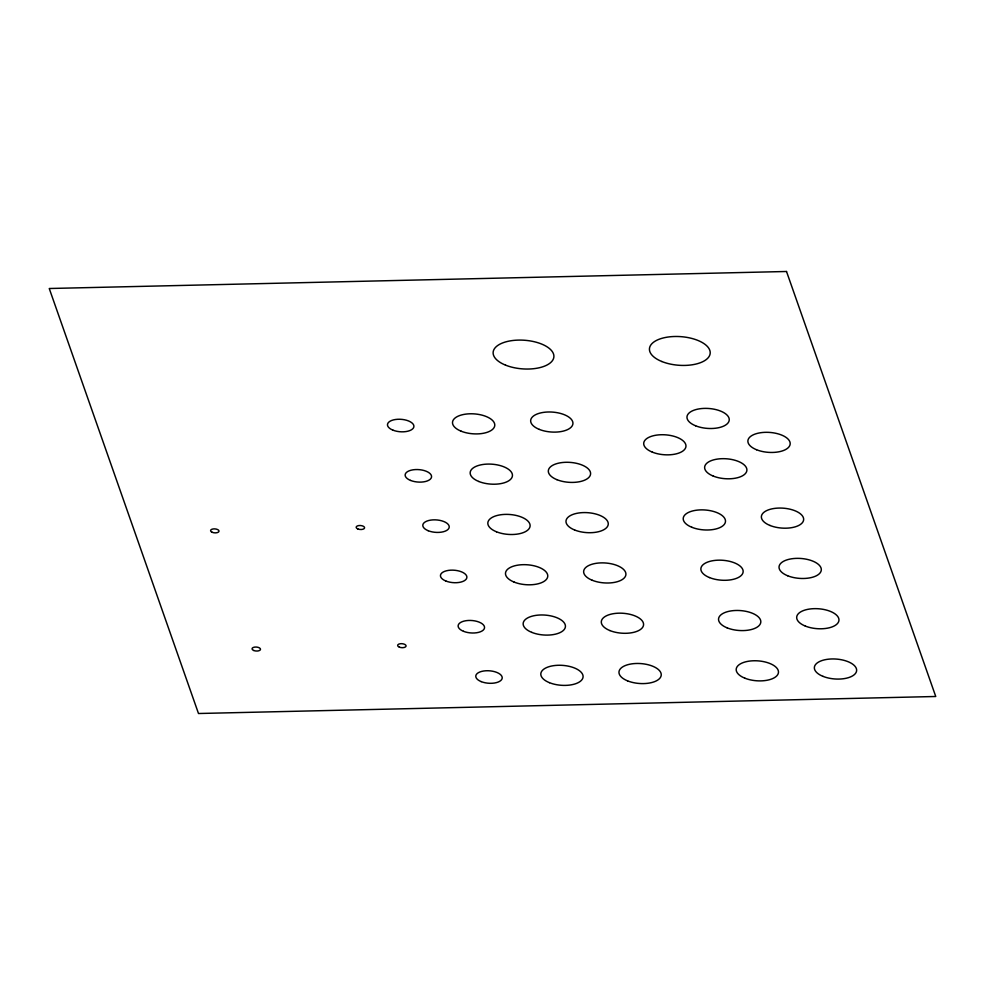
<?xml version="1.0" encoding="UTF-8"?>
<svg xmlns="http://www.w3.org/2000/svg" width="985" height="985" viewBox="0 0 985 985"><rect width="100%" height="100%" fill="white"/><g stroke="black" fill="none" stroke-linecap="round" stroke-linejoin="round"><path stroke-width="1.48" d="M786.51 271.491L49.25 288.506L198.49 713.509L935.75 696.493L786.51 271.491M392.867 430.125A13.236 6.23 4.2 0 0 413.835 426.973A13.236 6.23 4.2 0 0 395.404 419.512A13.236 6.23 4.2 0 0 392.867 430.125M410.536 480.421A13.236 6.23 4.2 0 0 431.492 477.269A13.236 6.23 4.2 0 0 413.06 469.808A13.236 6.23 4.2 0 0 410.536 480.421M428.192 530.718A13.236 6.23 4.2 0 0 449.16 527.566A13.236 6.23 4.2 0 0 430.728 520.105A13.236 6.23 4.2 0 0 428.192 530.718M445.848 581.015A13.236 6.23 4.2 0 0 466.816 577.863A13.236 6.23 4.2 0 0 448.384 570.401A13.236 6.23 4.2 0 0 445.848 581.015M463.516 631.311A13.236 6.23 4.2 0 0 484.472 628.159A13.236 6.23 4.2 0 0 466.04 620.698A13.236 6.23 4.2 0 0 463.516 631.311M481.173 681.608A13.236 6.23 4.2 0 0 502.141 678.456A13.236 6.23 4.2 0 0 483.709 670.994A13.236 6.23 4.2 0 0 481.173 681.608M505.502 365.115A30.449 14.344 4.2 0 0 553.718 357.875A30.449 14.344 4.2 0 0 511.326 340.699A30.449 14.344 4.2 0 0 505.502 365.115M661.809 361.507A30.449 14.344 4.2 0 0 710.025 354.268A30.449 14.344 4.2 0 0 667.633 337.092A30.449 14.344 4.2 0 0 661.809 361.507M756.517 449.726A21.177 9.973 4.2 0 0 790.056 444.691A21.177 9.973 4.2 0 0 760.568 432.735A21.177 9.973 4.2 0 0 756.517 449.726M695.582 425.779A21.177 9.973 4.2 0 0 729.122 420.743A21.177 9.973 4.2 0 0 699.633 408.8A21.177 9.973 4.2 0 0 695.582 425.779M652.316 452.127A21.177 9.973 4.2 0 0 685.843 447.091A21.177 9.973 4.2 0 0 656.367 435.148A21.177 9.973 4.2 0 0 652.316 452.127M713.238 476.075A21.177 9.973 4.2 0 0 746.778 471.039A21.177 9.973 4.2 0 0 717.302 459.096A21.177 9.973 4.2 0 0 713.238 476.075M769.987 525.461A21.177 9.973 4.2 0 0 803.526 520.437A21.177 9.973 4.2 0 0 774.038 508.482A21.177 9.973 4.2 0 0 769.987 525.461M787.643 575.757A21.177 9.973 4.2 0 0 821.182 570.734A21.177 9.973 4.2 0 0 791.694 558.778A21.177 9.973 4.2 0 0 787.643 575.757M805.299 626.054A21.177 9.973 4.2 0 0 838.838 621.03A21.177 9.973 4.2 0 0 809.35 609.075A21.177 9.973 4.2 0 0 805.299 626.054M822.967 676.35A21.177 9.973 4.2 0 0 856.507 671.327A21.177 9.973 4.2 0 0 827.018 659.371A21.177 9.973 4.2 0 0 822.967 676.35M744.808 678.16A21.177 9.973 4.2 0 0 778.347 673.124A21.177 9.973 4.2 0 0 748.859 661.181A21.177 9.973 4.2 0 0 744.808 678.16M727.152 627.864A21.177 9.973 4.2 0 0 760.691 622.828A21.177 9.973 4.2 0 0 731.202 610.885A21.177 9.973 4.2 0 0 727.152 627.864M709.483 577.567A21.177 9.973 4.2 0 0 743.022 572.531A21.177 9.973 4.2 0 0 713.534 560.588A21.177 9.973 4.2 0 0 709.483 577.567M691.827 527.27A21.177 9.973 4.2 0 0 725.366 522.235A21.177 9.973 4.2 0 0 695.878 510.292A21.177 9.973 4.2 0 0 691.827 527.27M539.275 429.386A21.177 9.973 4.2 0 0 572.814 424.35A21.177 9.973 4.2 0 0 543.326 412.407A21.177 9.973 4.2 0 0 539.275 429.386M556.931 479.683A21.177 9.973 4.2 0 0 590.471 474.647A21.177 9.973 4.2 0 0 560.982 462.704A21.177 9.973 4.2 0 0 556.931 479.683M574.6 529.979A21.177 9.973 4.2 0 0 608.139 524.943A21.177 9.973 4.2 0 0 578.651 513A21.177 9.973 4.2 0 0 574.6 529.979M592.256 580.276A21.177 9.973 4.2 0 0 625.795 575.24A21.177 9.973 4.2 0 0 596.307 563.297A21.177 9.973 4.2 0 0 592.256 580.276M609.912 630.572A21.177 9.973 4.2 0 0 643.451 625.537A21.177 9.973 4.2 0 0 613.963 613.593A21.177 9.973 4.2 0 0 609.912 630.572M627.58 680.869A21.177 9.973 4.2 0 0 661.12 675.833A21.177 9.973 4.2 0 0 631.631 663.89A21.177 9.973 4.2 0 0 627.58 680.869M549.421 682.667A21.177 9.973 4.2 0 0 582.96 677.643A21.177 9.973 4.2 0 0 553.471 665.688A21.177 9.973 4.2 0 0 549.421 682.667M531.765 632.37A21.177 9.973 4.2 0 0 565.304 627.346A21.177 9.973 4.2 0 0 535.815 615.391A21.177 9.973 4.2 0 0 531.765 632.37M514.096 582.073A21.177 9.973 4.2 0 0 547.635 577.05A21.177 9.973 4.2 0 0 518.147 565.094A21.177 9.973 4.2 0 0 514.096 582.073M496.44 531.777A21.177 9.973 4.2 0 0 529.979 526.753A21.177 9.973 4.2 0 0 500.491 514.798A21.177 9.973 4.2 0 0 496.44 531.777M478.784 481.48A21.177 9.973 4.2 0 0 512.323 476.457A21.177 9.973 4.2 0 0 482.835 464.501A21.177 9.973 4.2 0 0 478.784 481.48M461.115 431.184A21.177 9.973 4.2 0 0 494.655 426.16A21.177 9.973 4.2 0 0 465.166 414.205A21.177 9.973 4.2 0 0 461.115 431.184M253.773 650.506A4.236 1.995 4.2 0 0 260.483 649.497A4.236 1.995 4.2 0 0 254.586 647.108A4.236 1.995 4.2 0 0 253.773 650.506M399.356 647.145A4.236 1.995 4.2 0 0 406.066 646.135A4.236 1.995 4.2 0 0 400.169 643.747A4.236 1.995 4.2 0 0 399.356 647.145M357.863 528.97A4.236 1.995 4.2 0 0 364.573 527.972A4.236 1.995 4.2 0 0 358.675 525.584A4.236 1.995 4.2 0 0 357.863 528.97M212.28 532.331A4.236 1.995 4.2 0 0 218.99 531.334A4.236 1.995 4.2 0 0 213.092 528.945A4.236 1.995 4.2 0 0 212.28 532.331"/></g></svg>
